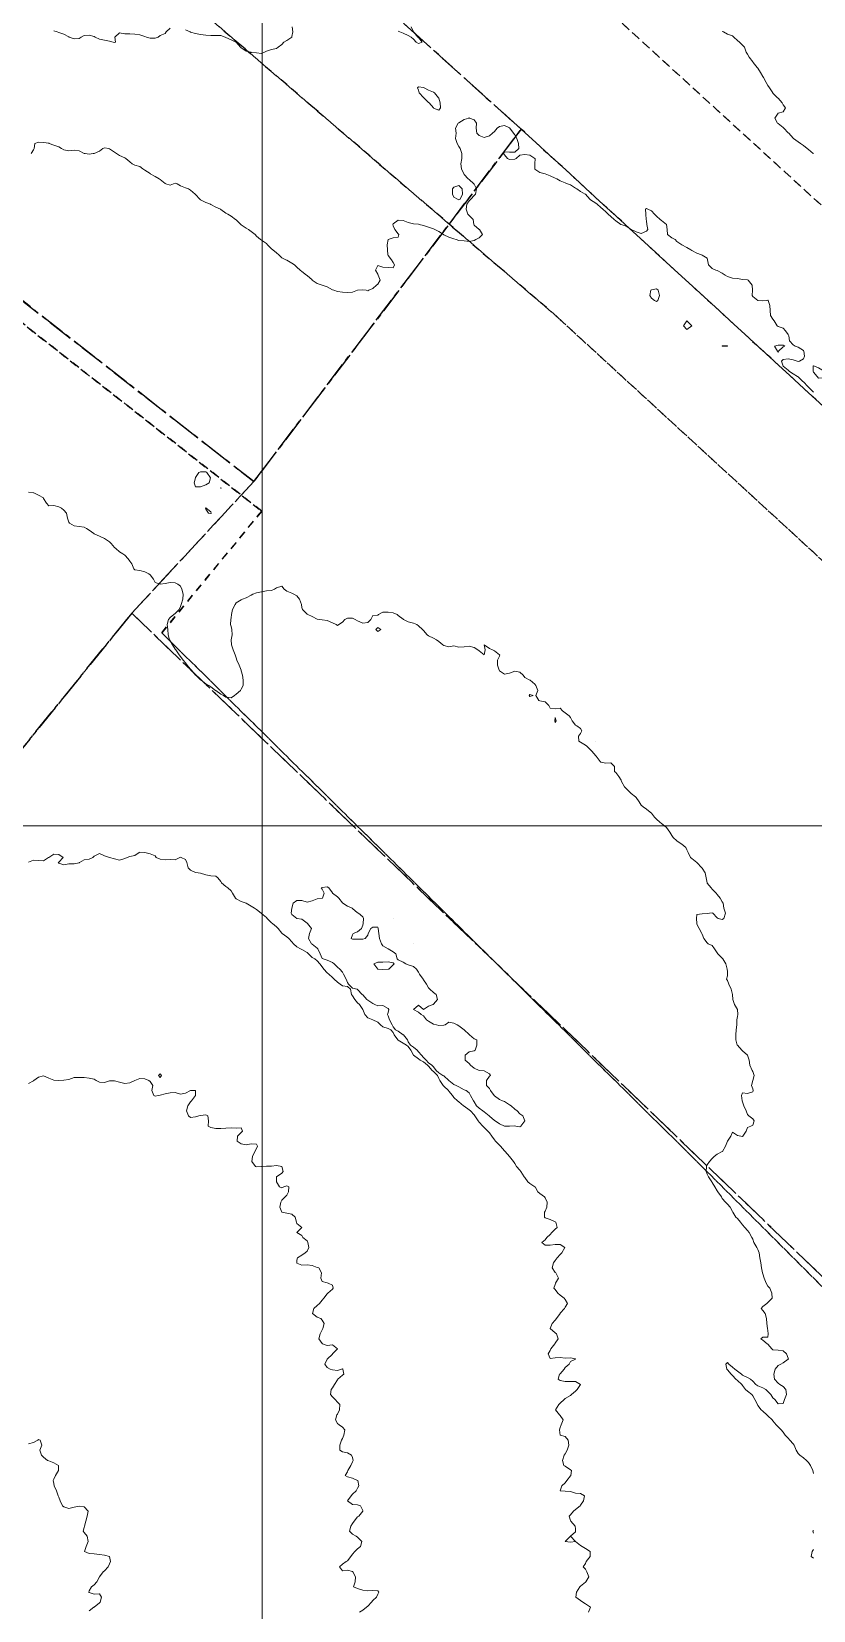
# Model space of a CAD drawing. Header units: centimetres. Extents: x 0 to 642158, y -847 to 649707.
# Drawn here: x 616344.1 to 616421.2, y 620509.9 to 620665.8 of the extents above; entities that cross this region are included whole.
import ezdxf

# ---------------------------------------------------------------- set-up
doc = ezdxf.new("R2010")
doc.units = ezdxf.units.CM
doc.header["$MEASUREMENT"] = 0
doc.linetypes.add('CENTERX2', pattern=[4, 2.5, -0.5, 0.5, -0.5])
doc.linetypes.add('JIS_02_0.7', pattern=[1.35, 0.75, -0.6])
for name, color, linetype, lineweight in [('MEV_grille', 254, 'Continuous', 9), ('WAL_parcellaire agricole', 7, 'JIS_02_0.7', 25), ('WAL_topographie 0.5', 253, 'Continuous', 20)]:
    doc.layers.add(name, color=color, linetype=linetype, lineweight=lineweight)
doc.layers.add('SPW_parcellaire cadastral', color=7, linetype='CENTERX2', lineweight=25, true_color=0xff0542)

# ---------------------------------------------------------------- blocks, each defined once
blk = doc.blocks.new('*U114')
at = {"layer": 'MEV_grille', "transparency": 33554687}
blk.add_lwpolyline([(-1338.46, 0), (1338.46, 0)], dxfattribs=at)
blk = doc.blocks.new('*U115')
at = {"layer": 'MEV_grille', "color": 0, "linetype": 'ByBlock', "lineweight": -2, "transparency": 16777216}
blk.add_blockref('*U114', (0, -1800), dxfattribs=at)
blk = doc.blocks.new('*U112')
at = {"layer": 'MEV_grille', "transparency": 33554687}
blk.add_lwpolyline([(0, 1825.48), (0, -1825.48)], dxfattribs=at)
blk = doc.blocks.new('*U113')
at = {"layer": 'MEV_grille', "color": 0, "linetype": 'ByBlock', "lineweight": -2, "transparency": 16777216}
blk.add_blockref('*U112', (1000, 0), dxfattribs=at)

msp = doc.modelspace()

# ---------------------------------------------------------------- linework, layer by layer
at = {"layer": 'SPW_parcellaire cadastral'}
for points in [[(616527.43, 620579.93), (616498.85, 620558.5), (616392.4, 620656.16), (616309.37, 620730.79), (616332.93, 620755.94), (616527.43, 620579.93)], [(616365.99, 620621.36), (616286.04, 620683.91), (616309.37, 620730.79), (616392.4, 620656.16), (616365.99, 620621.36)], [(616341.97, 620593.58), (616267, 620643.08), (616264.5, 620644.73), (616266.43, 620648.25), (616286.04, 620683.91), (616365.99, 620621.36), (616353.95, 620608.37), (616341.97, 620593.58)], [(616365.99, 620621.36), (616392.4, 620656.16), (616498.85, 620558.5), (616475.28, 620538.92), (616450.36, 620515.77), (616353.95, 620608.37), (616365.99, 620621.36)], [(616425.74, 620491.64), (616398.85, 620466.93), (616295.42, 620535.92), (616341.97, 620593.58), (616353.95, 620608.37), (616450.36, 620515.77), (616425.74, 620491.64)]]:
    msp.add_lwpolyline(points, dxfattribs=at)
at = {"layer": 'WAL_parcellaire agricole'}
for points in [[(616447.91, 620625), (616341.56, 620722.15), (616328.73, 620722.65), (616325.56, 620730.98), (616333.56, 620742.15), (616352.72, 620762.88), (616363.14, 620776.07), (616371.14, 620786.07), (616379.64, 620793.57), (616390.39, 620799.07), (616401.14, 620806.32), (616407.14, 620810.57), (616412.39, 620816.07), (616429.72, 620831.83)], [(616307.57, 620708.65), (616325.56, 620730.98), (616328.73, 620722.65), (616341.56, 620722.15), (616447.91, 620625), (616503.75, 620575.67), (616500.58, 620559.5), (616492.25, 620549.17), (616395.91, 620637.66), (616356.9, 620671.15), (616329.23, 620692.65), (616307.57, 620708.65)], [(616451.67, 620512.33), (616410.67, 620553.33), (616356.91, 620606.44), (616366.78, 620618.45), (616303.28, 620668.31), (616287.65, 620679.69), (616304.4, 620704.94), (616307.57, 620708.65), (616329.23, 620692.65), (616356.9, 620671.15), (616395.91, 620637.66), (616492.25, 620549.17)], [(616141.27, 620365.8), (616180.6, 620411.8), (616201.93, 620443.55), (616224.18, 620472.81), (616228.43, 620487.81), (616231.92, 620510.31), (616242.08, 620565.97), (616248.66, 620583.81), (616259.29, 620600.93), (616303.28, 620668.31), (616366.78, 620618.45), (616356.91, 620606.44), (616410.67, 620553.33), (616451.67, 620512.33)]]:
    msp.add_lwpolyline(points, dxfattribs=at)
at = {"layer": 'WAL_topographie 0.5'}
for points in [[(616346.25, 620665.87), (616346.59, 620665.75), (616346.75, 620665.69), (616347.25, 620665.52), (616347.75, 620665.26), (616347.78, 620665.25), (616348.25, 620665.08), (616348.75, 620665.12), (616348.97, 620665.25), (616349.25, 620665.4), (616349.75, 620665.42), (616350.25, 620665.29), (616350.34, 620665.25), (616350.75, 620665.05), (616351.25, 620664.94), (616351.75, 620664.83), (616352.11, 620664.75), (616352.25, 620664.71), (616352.35, 620664.75), (616352.29, 620665.25), (616352.75, 620665.65), (616353.25, 620665.58), (616353.75, 620665.56), (616354.25, 620665.54), (616354.75, 620665.46), (616355.25, 620665.3), (616355.4, 620665.25), (616355.75, 620665.13), (616356.25, 620665.13), (616356.56, 620665.25), (616356.75, 620665.41), (616357.25, 620665.61), (616357.35, 620665.75), (616357.75, 620666.11)], [(616359.25, 620665.96), (616359.72, 620665.75), (616359.75, 620665.74), (616360.25, 620665.61), (616360.75, 620665.51), (616361.25, 620665.44), (616361.75, 620665.39), (616362.25, 620665.41), (616362.75, 620665.39), (616363.16, 620665.25), (616363.25, 620665.21), (616363.75, 620664.97), (616364.23, 620664.75), (616364.25, 620664.74), (616364.68, 620664.25), (616364.75, 620664.18), (616365.25, 620663.86), (616365.71, 620663.75), (616365.75, 620663.74), (616366.25, 620663.68), (616366.75, 620663.64), (616367.06, 620663.75), (616367.25, 620663.84), (616367.75, 620664.02), (616368.25, 620664.13), (616368.4, 620664.25), (616368.75, 620664.5), (616368.96, 620664.75), (616369.25, 620664.91), (616369.74, 620665.25), (616369.75, 620665.29), (616369.86, 620665.75), (616369.77, 620666.25)], [(616380.25, 620665.83), (616380.41, 620665.75), (616380.75, 620665.62), (616381.25, 620665.39), (616381.53, 620665.25), (616381.75, 620665.05), (616382.02, 620664.75), (616382.25, 620664.61), (616382.62, 620664.75), (616382.25, 620665.2), (616382.18, 620665.25), (616381.76, 620665.75), (616381.75, 620665.77), (616381.54, 620666.25)], [(616412.25, 620665.8), (616412.36, 620665.75), (616412.75, 620665.53), (616413.25, 620665.36), (616413.4, 620665.25), (616413.75, 620664.92), (616413.96, 620664.75), (616414.25, 620664.44), (616414.43, 620664.25), (616414.61, 620663.75), (616414.75, 620663.55), (616414.89, 620663.25), (616415.25, 620662.81), (616415.29, 620662.75), (616415.7, 620662.25), (616415.75, 620662.17), (616416.02, 620661.75), (616416.25, 620661.37), (616416.3, 620661.25), (616416.58, 620660.75), (616416.75, 620660.45), (616416.91, 620660.25), (616417.23, 620659.75), (616417.25, 620659.72), (616417.69, 620659.25), (616417.75, 620659.2), (616418.16, 620658.75), (616418.25, 620658.57), (616418.5, 620658.25), (616418.25, 620657.86), (616417.75, 620657.75), (616417.75, 620657.75), (616417.42, 620657.25), (616417.7, 620656.75), (616417.75, 620656.7), (616418.25, 620656.33), (616418.33, 620656.25), (616418.75, 620655.81), (616418.8, 620655.75), (616419.25, 620655.28), (616419.29, 620655.25), (616419.75, 620654.89), (616419.96, 620654.75), (616420.25, 620654.55), (616420.62, 620654.25), (616420.75, 620654.16), (616421.23, 620653.75), (616421.25, 620653.74)], [(616384.44, 620658.25), (616384.25, 620658.03), (616383.75, 620658.24), (616383.74, 620658.25), (616383.3, 620658.75), (616383.25, 620658.8), (616382.78, 620659.25), (616382.75, 620659.28), (616382.31, 620659.75), (616382.25, 620659.99), (616382.17, 620660.25), (616382.25, 620660.33), (616382.75, 620660.28), (616382.8, 620660.25), (616383.25, 620659.99), (616383.75, 620659.8), (616383.82, 620659.75), (616384.24, 620659.25), (616384.25, 620659.22), (616384.41, 620658.75), (616384.44, 620658.25)], [(616344.02, 620653.75), (616344.25, 620654.12), (616344.31, 620654.25), (616344.39, 620654.75), (616344.75, 620654.86), (616345.25, 620654.83), (616345.75, 620654.76), (616345.8, 620654.75), (616346.25, 620654.58), (616346.75, 620654.4), (616347.02, 620654.25), (616347.25, 620654.13), (616347.75, 620654.01), (616348.25, 620654.09), (616348.75, 620654.01), (616349.25, 620653.77), (616349.35, 620653.75), (616349.75, 620653.68), (616350.15, 620653.75), (616350.25, 620653.77), (616350.75, 620654), (616351.09, 620654.25), (616351.25, 620654.32), (616351.67, 620654.25), (616351.75, 620654.23), (616352.25, 620653.87), (616352.43, 620653.75), (616352.75, 620653.54), (616353.25, 620653.31), (616353.37, 620653.25), (616353.75, 620652.93), (616353.99, 620652.75), (616354.25, 620652.59), (616354.75, 620652.46), (616355.05, 620652.25), (616355.25, 620652.12), (616355.75, 620651.77), (616355.78, 620651.75), (616356.25, 620651.48), (616356.67, 620651.25), (616356.75, 620651.19), (616357.25, 620650.78), (616357.31, 620650.75), (616357.75, 620650.62), (616358.07, 620650.75), (616358.25, 620650.84), (616358.43, 620650.75), (616358.75, 620650.56), (616359.25, 620650.36), (616359.54, 620650.25), (616359.75, 620650.12), (616360.22, 620649.75), (616360.25, 620649.72), (616360.66, 620649.25), (616360.75, 620649.17), (616361.25, 620648.91), (616361.71, 620648.75), (616361.75, 620648.73), (616362.25, 620648.47), (616362.7, 620648.25), (616362.75, 620648.22), (616363.25, 620647.86), (616363.43, 620647.75), (616363.75, 620647.57), (616364.2, 620647.25), (616364.25, 620647.2), (616364.71, 620646.75), (616364.75, 620646.72), (616365.25, 620646.39), (616365.48, 620646.25), (616365.75, 620646.07), (616366.13, 620645.75), (616366.25, 620645.6), (616366.65, 620645.25), (616366.75, 620645.2), (616367.25, 620644.88), (616367.35, 620644.75), (616367.75, 620644.34), (616367.86, 620644.25), (616368.25, 620643.94), (616368.46, 620643.75), (616368.75, 620643.47), (616369.17, 620643.25), (616369.25, 620643.21), (616369.75, 620642.94), (616370, 620642.75), (616370.25, 620642.54), (616370.58, 620642.25), (616370.75, 620642.11), (616371.21, 620641.75), (616371.25, 620641.72), (616371.75, 620641.27), (616371.77, 620641.25), (616372.25, 620640.92), (616372.75, 620640.75), (616372.75, 620640.75), (616373.25, 620640.58), (616373.75, 620640.31), (616373.89, 620640.25), (616374.25, 620640.14), (616374.75, 620640.07), (616375.25, 620640.02), (616375.75, 620640.05), (616376.25, 620640.25), (616376.25, 620640.25), (616376.75, 620640.31), (616377.08, 620640.25), (616377.25, 620640.2), (616377.35, 620640.25), (616377.75, 620640.43), (616378.1, 620640.75), (616378.25, 620640.86), (616378.46, 620641.25), (616378.29, 620641.75), (616378.25, 620641.83), (616378.01, 620642.25), (616378.25, 620642.7), (616378.75, 620642.53), (616379.25, 620642.5), (616379.75, 620642.46), (616379.89, 620642.75), (616379.75, 620643), (616379.6, 620643.25), (616379.25, 620643.7), (616379.22, 620643.75), (616379.18, 620644.25), (616379.17, 620644.75), (616379.25, 620645.25), (616379.25, 620645.25), (616379.75, 620645.44), (616380.25, 620645.5), (616380.3, 620645.75), (616380.25, 620645.82), (616379.92, 620646.25), (616379.75, 620646.62), (616379.72, 620646.75), (616379.75, 620646.81), (616380.25, 620647.17), (616380.75, 620647.15), (616381.25, 620646.95), (616381.75, 620646.8), (616382.25, 620646.77), (616382.32, 620646.75), (616382.75, 620646.66), (616383.25, 620646.49), (616383.75, 620646.31), (616383.88, 620646.25), (616384.25, 620646.04), (616384.73, 620645.75), (616384.75, 620645.74), (616385.25, 620645.48), (616385.75, 620645.32), (616385.98, 620645.25), (616386.25, 620645.18), (616386.75, 620645.13), (616387.25, 620645.06), (616387.75, 620645.15), (616387.92, 620645.25), (616388.25, 620645.43), (616388.56, 620645.75), (616388.27, 620646.25), (616388.25, 620646.26), (616387.75, 620646.68), (616387.71, 620646.75), (616387.66, 620647.25), (616387.25, 620647.63), (616387.13, 620647.75), (616386.96, 620648.25), (616387.02, 620648.75), (616387.25, 620649.07), (616387.43, 620649.25), (616387.75, 620649.6), (616387.87, 620649.75), (616387.97, 620650.25), (616387.75, 620650.73), (616387.72, 620650.75), (616387.25, 620651.18), (616387.16, 620651.25), (616386.75, 620651.69), (616386.73, 620651.75), (616386.5, 620652.25), (616386.42, 620652.75), (616386.53, 620653.25), (616386.54, 620653.75), (616386.38, 620654.25), (616386.25, 620654.45), (616386.08, 620654.75), (616385.92, 620655.25), (616385.98, 620655.75), (616385.92, 620656.25), (616386.18, 620656.75), (616386.25, 620656.77), (616386.75, 620657.11), (616387.21, 620657.25), (616387.25, 620657.26), (616387.28, 620657.25), (616387.75, 620657.07), (616387.97, 620656.75), (616387.96, 620656.25), (616388.01, 620655.75), (616388.25, 620655.53), (616388.75, 620655.33), (616389.25, 620655.49), (616389.55, 620655.75), (616389.75, 620655.93), (616390.01, 620656.25), (616390.25, 620656.41), (616390.75, 620656.52), (616391.25, 620656.28), (616391.28, 620656.25), (616391.65, 620655.75), (616391.75, 620655.6), (616391.95, 620655.25), (616392.13, 620654.75), (616392.15, 620654.25), (616391.75, 620653.89), (616391.25, 620653.89), (616390.75, 620653.93), (616390.64, 620653.75), (616390.75, 620653.62), (616391.04, 620653.25), (616391.25, 620653.15), (616391.75, 620653.18), (616391.89, 620653.25), (616392.25, 620653.58), (616392.75, 620653.67), (616393.25, 620653.6), (616393.75, 620653.26), (616393.76, 620653.25), (616393.75, 620652.75), (616393.75, 620652.75), (616393.73, 620652.25), (616393.75, 620652.22), (616394.25, 620651.88), (616394.75, 620651.75), (616394.75, 620651.75), (616395.25, 620651.55), (616395.75, 620651.32), (616395.9, 620651.25), (616396.25, 620651.05), (616396.75, 620650.86), (616396.98, 620650.75), (616397.25, 620650.65), (616397.75, 620650.34), (616397.9, 620650.25), (616398.25, 620650), (616398.72, 620649.75), (616398.75, 620649.73), (616399.17, 620649.25), (616399.25, 620649.19), (616399.75, 620648.84), (616399.88, 620648.75), (616400.25, 620648.43), (616400.45, 620648.25), (616400.75, 620647.98), (616400.98, 620647.75), (616401.25, 620647.54), (616401.58, 620647.25), (616401.75, 620647.11), (616402.23, 620646.75), (616402.25, 620646.74), (616402.75, 620646.57), (616403.25, 620646.25), (616403.25, 620646.25), (616403.75, 620646.01), (616404.25, 620645.87), (616404.75, 620646.08), (616404.89, 620646.25), (616404.81, 620646.75), (616404.75, 620647.12), (616404.73, 620647.25), (616404.69, 620647.75), (616404.66, 620648.25), (616404.75, 620648.31), (616404.9, 620648.25), (616405.25, 620648.11), (616405.56, 620647.75), (616405.75, 620647.56), (616406.11, 620647.25), (616406.25, 620647.15), (616406.75, 620646.75), (616406.75, 620646.75), (616406.81, 620646.25), (616406.85, 620645.75), (616407.25, 620645.44), (616407.58, 620645.25), (616407.75, 620645.07), (616408.25, 620644.75), (616408.25, 620644.75), (616408.75, 620644.48), (616409.14, 620644.25), (616409.25, 620644.19), (616409.75, 620643.92), (616410.21, 620643.75), (616410.25, 620643.73), (616410.75, 620643.42), (616410.8, 620643.25), (616410.88, 620642.75), (616411.25, 620642.39), (616411.61, 620642.25), (616411.75, 620642.21), (616412.25, 620641.95), (616412.52, 620641.75), (616412.75, 620641.6), (616413.25, 620641.44), (616413.75, 620641.43), (616414.25, 620641.31), (616414.75, 620641.28), (616414.79, 620641.25), (616415.21, 620640.75), (616415.24, 620640.25), (616415.18, 620639.75), (616415.25, 620639.63), (616415.75, 620639.25), (616415.75, 620639.25), (616416.25, 620639.22), (616416.62, 620639.25), (616416.75, 620639.27), (616416.77, 620639.25), (616416.93, 620638.75), (616416.96, 620638.25), (616417.02, 620637.75), (616417.25, 620637.4), (616417.36, 620637.25), (616417.67, 620636.75), (616417.75, 620636.68), (616418.25, 620636.51), (616418.5, 620636.25), (616418.75, 620635.88), (616418.83, 620635.75), (616418.88, 620635.25), (616419.25, 620634.88), (616419.43, 620634.75), (616419.75, 620634.65), (616420.25, 620634.31), (616420.29, 620634.25), (616420.37, 620633.75), (616420.25, 620633.47), (616419.86, 620633.25), (616419.75, 620633.22), (616419.64, 620633.25), (616419.25, 620633.38), (616418.75, 620633.5), (616418.25, 620633.43), (616418.09, 620633.25), (616418.25, 620632.75), (616418.25, 620632.75), (616418.75, 620632.37), (616418.88, 620632.25), (616419.25, 620632), (616419.68, 620631.75), (616419.75, 620631.71), (616420.21, 620631.25), (616420.25, 620631.21), (616420.69, 620630.75), (616420.75, 620630.7), (616421.19, 620630.25), (616421.25, 620630.21)], [(616386.36, 620649.25), (616386.25, 620649.19), (616386.1, 620649.25), (616385.75, 620649.44), (616385.6, 620649.75), (616385.6, 620650.25), (616385.75, 620650.42), (616386.25, 620650.6), (616386.58, 620650.25), (616386.6, 620649.75), (616386.36, 620649.25)], [(616405.87, 620639.25), (616405.75, 620639.14), (616405.56, 620639.25), (616405.25, 620639.46), (616405.08, 620639.75), (616405.18, 620640.25), (616405.25, 620640.31), (616405.75, 620640.4), (616405.93, 620640.25), (616406.05, 620639.75), (616405.87, 620639.25)], [(616409.25, 620636.75), (616409.25, 620636.75), (616408.75, 620636.37), (616408.43, 620636.75), (616408.75, 620637.25), (616408.75, 620637.25), (616408.75, 620637.25), (616409.25, 620636.75), (616409.25, 620636.75)], [(616412.77, 620634.75), (616412.75, 620634.73), (616412.25, 620634.73), (616412.22, 620634.75), (616412.25, 620634.76), (616412.75, 620634.77), (616412.77, 620634.75)], [(616417.75, 620634.12), (616417.8, 620634.25), (616418.25, 620634.66), (616418.42, 620634.75), (616418.25, 620634.83), (616417.75, 620634.85), (616417.39, 620634.75), (616417.69, 620634.25), (616417.75, 620634.12)], [(616423.21, 620631.75), (616422.75, 620631.5), (616422.25, 620631.6), (616421.75, 620631.58), (616421.62, 620631.75), (616421.25, 620632.18), (616421.23, 620632.25), (616421.21, 620632.75), (616421.25, 620632.78), (616421.35, 620632.75), (616421.75, 620632.58), (616422.25, 620632.31), (616422.75, 620632.31), (616422.96, 620632.25), (616423.21, 620631.75)], [(616361.25, 620621.05), (616361.6, 620621.25), (616361.72, 620621.75), (616361.36, 620622.25), (616361.25, 620622.32), (616360.75, 620622.34), (616360.58, 620622.25), (616360.25, 620621.78), (616360.24, 620621.75), (616360.11, 620621.25), (616360.25, 620620.85), (616360.75, 620620.86), (616361.25, 620621.05)], [(616343.75, 620620.33), (616344.25, 620620.26), (616344.28, 620620.25), (616344.75, 620620.04), (616345.23, 620619.75), (616345.25, 620619.7), (616345.53, 620619.25), (616345.75, 620618.98), (616346.25, 620619), (616346.75, 620618.89), (616347.01, 620618.75), (616347.25, 620618.56), (616347.51, 620618.25), (616347.62, 620617.75), (616347.75, 620617.36), (616347.8, 620617.25), (616348.25, 620617.01), (616348.75, 620616.92), (616349.25, 620616.87), (616349.49, 620616.75), (616349.75, 620616.56), (616350.2, 620616.25), (616350.25, 620616.22), (616350.75, 620615.98), (616351.25, 620615.76), (616351.26, 620615.75), (616351.75, 620615.41), (616351.9, 620615.25), (616352.25, 620614.87), (616352.37, 620614.75), (616352.75, 620614.43), (616353.06, 620614.25), (616353.25, 620614.12), (616353.59, 620613.75), (616353.75, 620613.5), (616353.94, 620613.25), (616354.16, 620612.75), (616354.25, 620612.65), (616354.75, 620612.58), (616355.25, 620612.45), (616355.65, 620612.25), (616355.75, 620612.16), (616356.11, 620611.75), (616356.25, 620611.39), (616356.75, 620611.25), (616357.25, 620611.32), (616357.75, 620611.39), (616358.25, 620611.38), (616358.49, 620611.25), (616358.75, 620611.03), (616358.9, 620610.75), (616359.02, 620610.25), (616358.99, 620609.75), (616358.84, 620609.25), (616358.75, 620609.03), (616358.63, 620608.75), (616358.25, 620608.36), (616358.11, 620608.25), (616357.75, 620607.95), (616357.56, 620607.75), (616357.45, 620607.25), (616357.5, 620606.75), (616357.55, 620606.25), (616357.69, 620605.75), (616357.75, 620605.64), (616357.97, 620605.25), (616358.25, 620604.82), (616358.29, 620604.75), (616358.62, 620604.25), (616358.75, 620604.11), (616359.01, 620603.75), (616359.25, 620603.46), (616359.42, 620603.25), (616359.75, 620602.84), (616359.83, 620602.75), (616360.25, 620602.26), (616360.26, 620602.25), (616360.75, 620601.79), (616360.8, 620601.75), (616361.25, 620601.4), (616361.55, 620601.25), (616361.75, 620601.12), (616362.23, 620600.75), (616362.25, 620600.73), (616362.75, 620600.38), (616363.02, 620600.25), (616363.25, 620600.1), (616363.75, 620600.03), (616364.09, 620600.25), (616364.25, 620600.37), (616364.68, 620600.75), (616364.75, 620600.86), (616364.96, 620601.25), (616364.96, 620601.75), (616364.89, 620602.25), (616364.75, 620602.69), (616364.74, 620602.75), (616364.54, 620603.25), (616364.33, 620603.75), (616364.25, 620603.96), (616364.15, 620604.25), (616363.96, 620604.75), (616363.79, 620605.25), (616363.75, 620605.75), (616363.75, 620605.75), (616363.75, 620605.75), (616363.87, 620606.25), (616363.84, 620606.75), (616363.75, 620607.06), (616363.7, 620607.25), (616363.73, 620607.75), (616363.75, 620607.92), (616363.79, 620608.25), (616363.91, 620608.75), (616364.15, 620609.25), (616364.25, 620609.4), (616364.75, 620609.69), (616364.88, 620609.75), (616365.25, 620609.89), (616365.75, 620610.16), (616365.9, 620610.25), (616366.25, 620610.38), (616366.75, 620610.48), (616367.25, 620610.58), (616367.75, 620610.62), (616368.03, 620610.75), (616368.25, 620610.87), (616368.75, 620611.03), (616369, 620610.75), (616369.25, 620610.55), (616369.75, 620610.35), (616369.96, 620610.25), (616370.25, 620610.08), (616370.51, 620609.75), (616370.71, 620609.25), (616370.75, 620608.95), (616370.8, 620608.75), (616371.25, 620608.28), (616371.32, 620608.25), (616371.75, 620608.05), (616372.25, 620607.78), (616372.5, 620607.75), (616372.75, 620607.72), (616373.25, 620607.64), (616373.75, 620607.42), (616374.14, 620607.25), (616374.25, 620607.15), (616374.39, 620607.25), (616374.75, 620607.5), (616375, 620607.75), (616375.25, 620607.88), (616375.75, 620607.87), (616376, 620607.75), (616376.25, 620607.63), (616376.75, 620607.38), (616377.25, 620607.45), (616377.55, 620607.75), (616377.75, 620608.15), (616378.25, 620608.19), (616378.31, 620608.25), (616378.75, 620608.47), (616379.25, 620608.48), (616379.75, 620608.42), (616380.15, 620608.25), (616380.25, 620608.14), (616380.75, 620607.77), (616380.78, 620607.75), (616381.25, 620607.53), (616381.75, 620607.39), (616382.09, 620607.25), (616382.25, 620607.14), (616382.65, 620606.75), (616382.75, 620606.66), (616383.11, 620606.25), (616383.25, 620606.15), (616383.75, 620605.91), (616384.02, 620605.75), (616384.25, 620605.58), (616384.67, 620605.25), (616384.75, 620605.19), (616385.25, 620605.04), (616385.75, 620605.17), (616386.25, 620605.02), (616386.75, 620605.04), (616387.25, 620605.12), (616387.75, 620604.98), (616388.11, 620604.75), (616388.25, 620604.67), (616388.75, 620604.25), (616388.83, 620604.75), (616388.75, 620605.25), (616388.75, 620605.25), (616388.75, 620605.25), (616388.75, 620605.25), (616389.25, 620604.9), (616389.56, 620604.75), (616389.75, 620604.66), (616390.25, 620604.27), (616390.27, 620604.25), (616390.25, 620604.12), (616390.06, 620603.75), (616390.04, 620603.25), (616390.22, 620602.75), (616390.25, 620602.69), (616390.75, 620602.35), (616391.25, 620602.44), (616391.75, 620602.65), (616392.25, 620602.54), (616392.58, 620602.25), (616392.75, 620602.03), (616393.25, 620601.78), (616393.28, 620601.75), (616393.75, 620601.37), (616393.84, 620601.25), (616394.03, 620600.75), (616393.83, 620600.25), (616394.15, 620599.75), (616394.25, 620599.72), (616394.75, 620599.63), (616395.13, 620599.25), (616395.25, 620599), (616395.75, 620598.93), (616396.25, 620599), (616396.47, 620598.75), (616396.75, 620598.53), (616397.12, 620598.25), (616397.25, 620598.07), (616397.43, 620597.75), (616397.75, 620597.32), (616397.89, 620597.25), (616398.25, 620597), (616398.39, 620596.75), (616398.25, 620596.5), (616398.06, 620596.25), (616398.1, 620595.75), (616398.25, 620595.64), (616398.75, 620595.34), (616398.87, 620595.25), (616399.25, 620594.89), (616399.38, 620594.75), (616399.75, 620594.29), (616399.81, 620594.25), (616400.19, 620593.75), (616400.25, 620593.68), (616400.75, 620593.58), (616401.25, 620593.61), (616401.61, 620593.25), (616401.61, 620592.75), (616401.75, 620592.65), (616402.04, 620592.25), (616402.25, 620591.9), (616402.31, 620591.75), (616402.58, 620591.25), (616402.75, 620591.08), (616403.1, 620590.75), (616403.25, 620590.59), (616403.68, 620590.25), (616403.75, 620590.17), (616404.04, 620589.75), (616404.25, 620589.44), (616404.44, 620589.25), (616404.75, 620589.02), (616405.13, 620588.75), (616405.25, 620588.64), (616405.56, 620588.25), (616405.75, 620588.04), (616406.08, 620587.75), (616406.25, 620587.62), (616406.72, 620587.25), (616406.75, 620587.21), (616407.06, 620586.75), (616407.25, 620586.44), (616407.41, 620586.25), (616407.75, 620585.89), (616407.99, 620585.75), (616408.25, 620585.58), (616408.64, 620585.25), (616408.75, 620585.02), (616408.89, 620584.75), (616409.12, 620584.25), (616409.25, 620584.17), (616409.75, 620583.75), (616409.75, 620583.75), (616410.23, 620583.25), (616410.25, 620583.21), (616410.57, 620582.75), (616410.64, 620582.25), (616410.74, 620581.75), (616410.75, 620581.73), (616411.14, 620581.25), (616411.25, 620581.14), (616411.63, 620580.75), (616411.75, 620580.62), (616412.05, 620580.25), (616412.25, 620579.88), (616412.32, 620579.75), (616412.4, 620579.25), (616412.58, 620578.75), (616412.4, 620578.25), (616412.25, 620578.15), (616411.85, 620578.25), (616411.75, 620578.31), (616411.31, 620578.75), (616411.25, 620578.79), (616411, 620578.75), (616410.75, 620578.72), (616410.25, 620578.69), (616409.75, 620578.62), (616409.69, 620578.25), (616409.72, 620577.75), (616409.75, 620577.67), (616409.95, 620577.25), (616410.23, 620576.75), (616410.25, 620576.69), (616410.44, 620576.25), (616410.75, 620575.82), (616410.85, 620575.75), (616411.25, 620575.56), (616411.49, 620575.25), (616411.75, 620574.84), (616411.81, 620574.75), (616412.25, 620574.31), (616412.3, 620574.25), (616412.59, 620573.75), (616412.73, 620573.25), (616412.75, 620573), (616412.76, 620572.75), (616412.75, 620572.58), (616412.67, 620572.25), (616412.75, 620572.12), (616412.89, 620571.75), (616413.11, 620571.25), (616413.25, 620570.75), (616413.25, 620570.75), (616413.3, 620570.25), (616413.46, 620569.75), (616413.75, 620569.25), (616413.75, 620569.25), (616413.77, 620568.75), (616413.75, 620568.58), (616413.68, 620568.25), (616413.69, 620567.75), (616413.62, 620567.25), (616413.57, 620566.75), (616413.6, 620566.25), (616413.73, 620565.75), (616413.75, 620565.72), (616414.17, 620565.25), (616414.25, 620565.18), (616414.75, 620564.75), (616414.75, 620564.75), (616414.91, 620564.25), (616414.97, 620563.75), (616415.19, 620563.25), (616415.25, 620563.12), (616415.39, 620562.75), (616415.25, 620562.25), (616415.25, 620562.25), (616415.12, 620561.75), (616415.25, 620561.42), (616415.28, 620561.25), (616415.25, 620561.12), (616414.75, 620560.96), (616414.25, 620561.02), (616414.13, 620560.75), (616414.21, 620560.25), (616414.25, 620560.13), (616414.39, 620559.75), (616414.59, 620559.25), (616414.75, 620558.89), (616414.87, 620558.75), (616415.25, 620558.45), (616415.41, 620558.25), (616415.25, 620557.84), (616415.05, 620557.75), (616414.75, 620557.6), (616414.62, 620557.25), (616414.28, 620556.75), (616414.25, 620556.73), (616414.08, 620556.75), (616413.75, 620556.81), (616413.25, 620557.15), (616413.08, 620556.75), (616412.75, 620556.25), (616412.75, 620556.25), (616412.57, 620555.75), (616412.28, 620555.25), (616412.25, 620555.23), (616411.75, 620554.98), (616411.43, 620554.75), (616411.25, 620554.55), (616410.97, 620554.25), (616410.75, 620553.93), (616410.69, 620553.75), (616410.67, 620553.25), (616410.75, 620553), (616410.87, 620552.75), (616411.21, 620552.25), (616411.25, 620552.19), (616411.52, 620551.75), (616411.75, 620551.35), (616411.82, 620551.25), (616412.16, 620550.75), (616412.25, 620550.61), (616412.56, 620550.25), (616412.75, 620550.05), (616413.01, 620549.75), (616413.25, 620549.3), (616413.28, 620549.25), (616413.6, 620548.75), (616413.75, 620548.61), (616414.05, 620548.25), (616414.25, 620548.01), (616414.47, 620547.75), (616414.75, 620547.44), (616414.9, 620547.25), (616415.17, 620546.75), (616415.25, 620546.57), (616415.36, 620546.25), (616415.66, 620545.75), (616415.75, 620545.55), (616415.89, 620545.25), (616415.96, 620544.75), (616416.06, 620544.25), (616416.11, 620543.75), (616416.21, 620543.25), (616416.25, 620543.17), (616416.38, 620542.75), (616416.58, 620542.25), (616416.75, 620541.93), (616416.93, 620541.75), (616417.13, 620541.25), (616417.16, 620540.75), (616416.75, 620540.34), (616416.64, 620540.25), (616416.25, 620539.93), (616416.1, 620539.75), (616416.25, 620539.53), (616416.48, 620539.25), (616416.62, 620538.75), (616416.66, 620538.25), (616416.72, 620537.75), (616416.75, 620537.58), (616416.79, 620537.25), (616416.75, 620536.92), (616416.25, 620536.92), (616416.04, 620536.75), (616416.25, 620536.6), (616416.69, 620536.25), (616416.75, 620536.21), (616417.14, 620535.75), (616417.25, 620535.65), (616417.75, 620535.63), (616418.25, 620535.57), (616418.6, 620535.25), (616418.75, 620534.83), (616418.77, 620534.75), (616418.75, 620534.73), (616418.25, 620534.39), (616418.02, 620534.25), (616417.75, 620534.12), (616417.46, 620533.75), (616417.32, 620533.25), (616417.39, 620532.75), (616417.75, 620532.38), (616417.93, 620532.25), (616418.25, 620532.04), (616418.53, 620531.75), (616418.57, 620531.25), (616418.4, 620530.75), (616418.25, 620530.35), (616417.75, 620530.33), (616417.42, 620530.75), (616417.25, 620530.92), (616417.05, 620531.25), (616416.75, 620531.56), (616416.54, 620531.75), (616416.25, 620531.9), (616415.75, 620532.09), (616415.57, 620532.25), (616415.25, 620532.57), (616415.04, 620532.75), (616414.75, 620532.94), (616414.25, 620533.16), (616414.15, 620533.25), (616413.75, 620533.55), (616413.47, 620533.75), (616413.25, 620533.94), (616412.89, 620534.25), (616412.75, 620534.4), (616412.61, 620534.25), (616412.69, 620533.75), (616412.75, 620533.68), (616413.13, 620533.25), (616413.25, 620533.12), (616413.6, 620532.75), (616413.75, 620532.63), (616414.16, 620532.25), (616414.25, 620532.14), (616414.55, 620531.75), (616414.75, 620531.58), (616415.15, 620531.25), (616415.25, 620531.13), (616415.46, 620530.75), (616415.71, 620530.25), (616415.75, 620530.18), (616416.07, 620529.75), (616416.25, 620529.59), (616416.65, 620529.25), (616416.75, 620529.16), (616417.16, 620528.75), (616417.25, 620528.65), (616417.58, 620528.25), (616417.75, 620528.06), (616418.05, 620527.75), (616418.25, 620527.53), (616418.47, 620527.25), (616418.75, 620526.94), (616418.92, 620526.75), (616419.25, 620526.37), (616419.33, 620526.25), (616419.54, 620525.75), (616419.75, 620525.42), (616419.89, 620525.25), (616420.25, 620525), (616420.57, 620524.75), (616420.75, 620524.55), (616420.94, 620524.25), (616421.18, 620523.75), (616421.25, 620523.46)], [(616362.75, 620620.71), (616362.77, 620620.75), (616362.75, 620620.76), (616362.72, 620620.75), (616362.75, 620620.71)], [(616361.75, 620618.22), (616361.79, 620618.25), (616361.75, 620618.38), (616361.31, 620618.75), (616361.25, 620618.77), (616361.22, 620618.75), (616361.25, 620618.64), (616361.54, 620618.25), (616361.75, 620618.22)], [(616378.25, 620606.56), (616378.55, 620606.75), (616378.25, 620606.96), (616378.06, 620606.75), (616378.25, 620606.56)], [(616393.25, 620600.14), (616393.58, 620600.25), (616393.25, 620600.36), (616393.19, 620600.25), (616393.25, 620600.14)], [(616395.75, 620597.58), (616395.84, 620597.75), (616395.75, 620598.08), (616395.7, 620597.75), (616395.75, 620597.58)], [(616399.75, 620595.75), (616399.75, 620595.75), (616399.75, 620595.75), (616399.75, 620595.75), (616399.75, 620595.75)], [(616343.75, 620583.8), (616344.25, 620583.99), (616344.75, 620583.95), (616345.25, 620583.94), (616345.72, 620584.25), (616345.75, 620584.27), (616346.25, 620584.6), (616346.75, 620584.56), (616347.19, 620584.25), (616346.75, 620583.81), (616346.69, 620583.75), (616346.75, 620583.69), (616347.25, 620583.54), (616347.75, 620583.62), (616348.25, 620583.64), (616348.75, 620583.74), (616348.78, 620583.75), (616349.25, 620584.03), (616349.75, 620584.09), (616350.12, 620584.25), (616350.25, 620584.38), (616350.75, 620584.66), (616351.25, 620584.42), (616351.75, 620584.25), (616351.75, 620584.25), (616352.25, 620584.14), (616352.75, 620583.99), (616353.25, 620584.16), (616353.5, 620584.25), (616353.75, 620584.35), (616354.25, 620584.46), (616354.69, 620584.75), (616354.75, 620584.77), (616355.25, 620584.75), (616355.25, 620584.75), (616355.75, 620584.62), (616356.25, 620584.42), (616356.36, 620584.25), (616356.75, 620584.09), (616357.25, 620584.03), (616357.75, 620584.05), (616358.25, 620584.04), (616358.69, 620584.25), (616358.75, 620584.28), (616358.82, 620584.25), (616359.25, 620584.05), (616359.4, 620583.75), (616359.53, 620583.25), (616359.75, 620583.01), (616360.25, 620582.79), (616360.5, 620582.75), (616360.75, 620582.71), (616361.25, 620582.55), (616361.75, 620582.44), (616362.25, 620582.41), (616362.46, 620582.25), (616362.75, 620581.88), (616362.82, 620581.75), (616363.25, 620581.4), (616363.44, 620581.25), (616363.75, 620580.97), (616363.88, 620580.75), (616364.18, 620580.25), (616364.25, 620580.19), (616364.75, 620579.9), (616365.23, 620579.75), (616365.25, 620579.74), (616365.75, 620579.45), (616366.06, 620579.25), (616366.25, 620579.12), (616366.73, 620578.75), (616366.75, 620578.74), (616367.25, 620578.33), (616367.33, 620578.25), (616367.75, 620577.81), (616367.83, 620577.75), (616368.25, 620577.4), (616368.39, 620577.25), (616368.75, 620576.79), (616368.79, 620576.75), (616369.25, 620576.42), (616369.46, 620576.25), (616369.75, 620575.95), (616369.92, 620575.75), (616370.25, 620575.45), (616370.6, 620575.25), (616370.75, 620575.18), (616371.25, 620574.89), (616371.4, 620574.75), (616371.75, 620574.4), (616372.01, 620574.25), (616372.25, 620574.06), (616372.53, 620573.75), (616372.75, 620573.48), (616372.9, 620573.25), (616373.25, 620572.89), (616373.39, 620572.75), (616373.75, 620572.41), (616373.93, 620572.25), (616374.25, 620571.94), (616374.51, 620571.75), (616374.75, 620571.59), (616375.25, 620571.54), (616375.53, 620571.25), (616375.65, 620570.75), (616375.75, 620570.6), (616375.98, 620570.25), (616376.25, 620569.92), (616376.43, 620569.75), (616376.75, 620569.25), (616376.75, 620569.24), (616376.97, 620568.75), (616377.25, 620568.42), (616377.75, 620568.25), (616377.75, 620568.25), (616378.25, 620568.01), (616378.5, 620567.75), (616378.75, 620567.54), (616379.25, 620567.37), (616379.51, 620567.25), (616379.75, 620566.99), (616379.86, 620566.75), (616380.22, 620566.25), (616380.25, 620566.22), (616380.75, 620565.94), (616381.08, 620565.75), (616381.25, 620565.59), (616381.51, 620565.25), (616381.75, 620564.75), (616381.75, 620564.75), (616382.25, 620564.4), (616382.42, 620564.25), (616382.75, 620564.1), (616383.13, 620563.75), (616383.25, 620563.65), (616383.62, 620563.25), (616383.75, 620563.12), (616384.12, 620562.75), (616384.25, 620562.45), (616384.35, 620562.25), (616384.7, 620561.75), (616384.75, 620561.7), (616385.21, 620561.25), (616385.25, 620561.2), (616385.6, 620560.75), (616385.75, 620560.58), (616386.1, 620560.25), (616386.25, 620560.14), (616386.71, 620559.75), (616386.75, 620559.72), (616387.25, 620559.36), (616387.4, 620559.25), (616387.75, 620558.86), (616387.82, 620558.75), (616388.15, 620558.25), (616388.25, 620558.13), (616388.61, 620557.75), (616388.75, 620557.6), (616389.11, 620557.25), (616389.25, 620557.08), (616389.48, 620556.75), (616389.75, 620556.4), (616389.87, 620556.25), (616390.25, 620555.86), (616390.36, 620555.75), (616390.75, 620555.31), (616390.8, 620555.25), (616391.24, 620554.75), (616391.25, 620554.74), (616391.64, 620554.25), (616391.75, 620554.05), (616391.94, 620553.75), (616392.25, 620553.39), (616392.37, 620553.25), (616392.7, 620552.75), (616392.75, 620552.67), (616393.06, 620552.25), (616393.25, 620552.07), (616393.75, 620551.76), (616393.76, 620551.75), (616394.05, 620551.25), (616394.25, 620551.1), (616394.69, 620550.75), (616394.75, 620550.68), (616394.95, 620550.25), (616394.91, 620549.75), (616394.75, 620549.34), (616394.68, 620549.25), (616394.68, 620548.75), (616394.75, 620548.7), (616395.25, 620548.51), (616395.75, 620548.3), (616395.81, 620548.25), (616395.93, 620547.75), (616395.75, 620547.58), (616395.42, 620547.25), (616395.25, 620547.06), (616394.92, 620546.75), (616394.75, 620546.52), (616394.43, 620546.25), (616394.75, 620546), (616395.25, 620546), (616395.75, 620546.06), (616396.25, 620546.05), (616396.69, 620545.75), (616396.39, 620545.25), (616396.25, 620545.08), (616395.96, 620544.75), (616395.75, 620544.47), (616395.57, 620544.25), (616395.45, 620543.75), (616395.75, 620543.31), (616395.82, 620543.25), (616396.08, 620542.75), (616395.77, 620542.25), (616395.75, 620542.12), (616395.63, 620541.75), (616395.75, 620541.63), (616396.01, 620541.25), (616396.25, 620541.06), (616396.63, 620540.75), (616396.75, 620540.62), (616396.95, 620540.25), (616396.75, 620539.86), (616396.68, 620539.75), (616396.25, 620539.28), (616396.23, 620539.25), (616395.87, 620538.75), (616395.75, 620538.58), (616395.46, 620538.25), (616395.25, 620537.75), (616395.75, 620537.35), (616395.88, 620537.25), (616396.06, 620536.75), (616395.75, 620536.32), (616395.71, 620536.25), (616395.33, 620535.75), (616395.25, 620535.59), (616395.06, 620535.25), (616395.25, 620534.79), (616395.75, 620534.86), (616396.25, 620534.9), (616396.75, 620534.85), (616397.25, 620534.87), (616397.75, 620534.78), (616397.77, 620534.75), (616397.75, 620534.73), (616397.25, 620534.5), (616397.12, 620534.25), (616396.75, 620533.91), (616396.63, 620533.75), (616396.25, 620533.3), (616396.19, 620533.25), (616396.04, 620532.75), (616396.25, 620532.63), (616396.75, 620532.52), (616397.25, 620532.55), (616397.75, 620532.52), (616398.25, 620532.25), (616398.25, 620532.25), (616398.25, 620532.25), (616397.92, 620531.75), (616397.75, 620531.59), (616397.36, 620531.25), (616397.25, 620531.16), (616396.75, 620530.85), (616396.63, 620530.75), (616396.25, 620530.38), (616396.11, 620530.25), (616395.79, 620529.75), (616396.18, 620529.25), (616396.25, 620529.17), (616396.54, 620528.75), (616396.35, 620528.25), (616396.25, 620527.98), (616396.17, 620527.75), (616396.25, 620527.25), (616396.25, 620527.25), (616396.75, 620527.09), (616397.03, 620526.75), (616397.09, 620526.25), (616396.94, 620525.75), (616396.75, 620525.41), (616396.63, 620525.25), (616396.47, 620524.75), (616396.62, 620524.25), (616396.75, 620524.18), (616397.25, 620523.83), (616397.36, 620523.75), (616397.28, 620523.25), (616397.25, 620523.22), (616396.89, 620522.75), (616396.75, 620522.54), (616396.42, 620522.25), (616396.25, 620521.75), (616396.75, 620521.71), (616397.25, 620521.67), (616397.75, 620521.52), (616398.25, 620521.47), (616398.63, 620521.25), (616398.53, 620520.75), (616398.25, 620520.32), (616398.2, 620520.25), (616397.75, 620519.91), (616397.57, 620519.75), (616397.25, 620519.37), (616397.14, 620519.25), (616397.25, 620518.81), (616397.29, 620518.75), (616397.72, 620518.25), (616397.75, 620518), (616397.77, 620517.75), (616397.75, 620517.68), (616397.25, 620517.25), (616397.75, 620516.75), (616397.75, 620516.75), (616398.25, 620516.36), (616398.41, 620516.25), (616398.75, 620516.06), (616399.21, 620515.75), (616399.21, 620515.25), (616398.81, 620514.75), (616398.75, 620514.56), (616398.5, 620514.25), (616398.75, 620514), (616398.86, 620513.75), (616399.06, 620513.25), (616398.78, 620512.75), (616398.75, 620512.71), (616398.25, 620512.32), (616398.18, 620512.25), (616397.85, 620511.75), (616397.78, 620511.25), (616398.25, 620510.91), (616398.48, 620510.75), (616398.75, 620510.59), (616399.25, 620510.25), (616399.25, 620510.25), (616399.25, 620510.25), (616399.03, 620509.75)], [(616392.35, 620557.75), (616392.25, 620557.67), (616391.88, 620557.75), (616391.75, 620557.78), (616391.25, 620557.75), (616391.25, 620557.75), (616390.75, 620557.75), (616390.75, 620557.75), (616390.25, 620557.97), (616389.82, 620558.25), (616389.75, 620558.3), (616389.25, 620558.72), (616389.22, 620558.75), (616388.75, 620559.15), (616388.61, 620559.25), (616388.25, 620559.5), (616387.98, 620559.75), (616387.75, 620560.13), (616387.68, 620560.25), (616387.4, 620560.75), (616387.25, 620561.04), (616386.95, 620561.25), (616386.75, 620561.32), (616386.25, 620561.63), (616385.96, 620561.75), (616385.75, 620561.85), (616385.26, 620562.25), (616385.25, 620562.26), (616384.75, 620562.72), (616384.67, 620562.75), (616384.25, 620563.01), (616384, 620563.25), (616383.75, 620563.6), (616383.56, 620563.75), (616383.25, 620563.98), (616383.01, 620564.25), (616382.75, 620564.52), (616382.55, 620564.75), (616382.25, 620565.09), (616382.11, 620565.25), (616381.75, 620565.55), (616381.47, 620565.75), (616381.25, 620566.06), (616381.17, 620566.25), (616380.77, 620566.75), (616380.75, 620566.77), (616380.25, 620567.12), (616379.99, 620567.25), (616379.75, 620567.53), (616379.65, 620567.75), (616379.4, 620568.25), (616379.25, 620568.64), (616379.2, 620568.75), (616379.25, 620568.97), (616379.32, 620569.25), (616379.25, 620569.36), (616378.75, 620569.64), (616378.25, 620569.61), (616377.96, 620569.75), (616377.75, 620569.84), (616377.25, 620570.17), (616377.16, 620570.25), (616376.75, 620570.71), (616376.71, 620570.75), (616376.25, 620571.24), (616376.2, 620571.25), (616375.75, 620571.35), (616375.34, 620571.75), (616375.25, 620571.92), (616375.12, 620572.25), (616374.86, 620572.75), (616374.75, 620572.95), (616374.48, 620573.25), (616374.25, 620573.43), (616373.93, 620573.75), (616373.75, 620573.91), (616373.25, 620574.12), (616372.83, 620574.25), (616372.75, 620574.3), (616372.55, 620574.75), (616372.31, 620575.25), (616372.25, 620575.3), (616371.75, 620575.69), (616371.7, 620575.75), (616371.39, 620576.25), (616371.5, 620576.75), (616371.69, 620577.25), (616371.3, 620577.75), (616371.25, 620577.79), (616370.75, 620578.16), (616370.25, 620578.25), (616370.25, 620578.25), (616369.75, 620578.62), (616369.7, 620578.75), (616369.75, 620579.25), (616369.75, 620579.25), (616369.89, 620579.75), (616370.25, 620580.03), (616370.75, 620580.01), (616371.25, 620579.86), (616371.75, 620579.97), (616372.25, 620580.17), (616372.75, 620580.23), (616372.79, 620580.25), (616372.93, 620580.75), (616372.75, 620581.12), (616372.64, 620581.25), (616372.75, 620581.3), (616373.25, 620581.37), (616373.4, 620581.25), (616373.75, 620580.78), (616373.78, 620580.75), (616374.25, 620580.37), (616374.38, 620580.25), (616374.75, 620579.78), (616374.78, 620579.75), (616375.25, 620579.47), (616375.71, 620579.25), (616375.75, 620579.22), (616376.25, 620578.81), (616376.34, 620578.75), (616376.75, 620578.4), (616376.82, 620578.25), (616376.79, 620577.75), (616376.75, 620577.58), (616376.62, 620577.25), (616376.25, 620576.93), (616375.81, 620576.75), (616375.75, 620576.62), (616375.62, 620576.25), (616375.75, 620576.2), (616376.25, 620576.19), (616376.75, 620576.2), (616377, 620576.25), (616377.25, 620576.58), (616377.29, 620576.75), (616377.56, 620577.25), (616377.75, 620577.37), (616378.25, 620577.38), (616378.29, 620577.25), (616378.34, 620576.75), (616378.39, 620576.25), (616378.59, 620575.75), (616378.75, 620575.54), (616379.25, 620575.25), (616379.25, 620575.25), (616379.75, 620574.96), (616380.02, 620574.75), (616380.15, 620574.25), (616380.25, 620574.16), (616380.75, 620573.94), (616381, 620573.75), (616381.25, 620573.65), (616381.75, 620573.49), (616382.07, 620573.25), (616382.25, 620572.95), (616382.34, 620572.75), (616382.71, 620572.25), (616382.75, 620572.19), (616383.04, 620571.75), (616383.25, 620571.41), (616383.38, 620571.25), (616383.75, 620570.93), (616383.99, 620570.75), (616384.12, 620570.25), (616383.75, 620569.78), (616383.71, 620569.75), (616383.25, 620569.57), (616382.75, 620569.25), (616382.75, 620569.25), (616382.75, 620569.25), (616382.25, 620569.69), (616381.75, 620569.25), (616382.25, 620568.98), (616382.52, 620568.75), (616382.75, 620568.64), (616383.03, 620568.25), (616383.25, 620568.1), (616383.75, 620567.82), (616384.02, 620567.75), (616384.25, 620567.68), (616384.75, 620567.71), (616384.89, 620567.75), (616385.25, 620568), (616385.75, 620567.89), (616386.06, 620567.75), (616386.25, 620567.65), (616386.75, 620567.25), (616386.75, 620567.25), (616387.25, 620566.79), (616387.3, 620566.75), (616387.75, 620566.36), (616388, 620566.25), (616388.01, 620565.75), (616387.85, 620565.25), (616387.75, 620565.19), (616387.25, 620565.07), (616386.87, 620564.75), (616386.85, 620564.25), (616387.25, 620563.92), (616387.39, 620563.75), (616387.75, 620563.45), (616388.25, 620563.25), (616388.25, 620563.25), (616388.75, 620563.21), (616389.25, 620562.89), (616389.35, 620562.75), (616389.25, 620562.67), (616388.97, 620562.25), (616388.97, 620561.75), (616389.25, 620561.45), (616389.36, 620561.25), (616389.74, 620560.75), (616389.75, 620560.74), (616390.25, 620560.38), (616390.55, 620560.25), (616390.75, 620560.16), (616391.25, 620559.86), (616391.39, 620559.75), (616391.75, 620559.42), (616391.99, 620559.25), (616392.25, 620558.94), (616392.57, 620558.75), (616392.75, 620558.25), (616392.75, 620558.25), (616392.75, 620558.25), (616392.35, 620557.75)], [(616379.75, 620578.25), (616379.75, 620578.25), (616379.75, 620578.25), (616379.75, 620578.25), (616379.75, 620578.25)], [(616381.75, 620575.75), (616381.75, 620575.75), (616381.75, 620575.75), (616381.75, 620575.75), (616381.75, 620575.75)], [(616379.25, 620573.23), (616379.34, 620573.25), (616379.75, 620573.66), (616379.84, 620573.75), (616379.75, 620573.85), (616379.25, 620573.95), (616378.75, 620573.92), (616378.25, 620573.94), (616377.86, 620573.75), (616378.25, 620573.25), (616378.25, 620573.25), (616378.75, 620573.21), (616379.25, 620573.23)], [(616343.75, 620561.95), (616344.25, 620562.23), (616344.28, 620562.25), (616344.75, 620562.59), (616345.25, 620562.7), (616345.75, 620562.48), (616346.25, 620562.28), (616346.75, 620562.25), (616347.25, 620562.28), (616347.75, 620562.36), (616348.25, 620562.53), (616348.75, 620562.55), (616349.25, 620562.55), (616349.75, 620562.49), (616350.25, 620562.38), (616350.45, 620562.25), (616350.75, 620562.08), (616351.25, 620562.06), (616351.75, 620562.2), (616352.25, 620562.21), (616352.75, 620562.08), (616353.25, 620561.95), (616353.75, 620562.03), (616354.25, 620562.25), (616354.25, 620562.25), (616354.75, 620562.43), (616355.25, 620562.42), (616355.64, 620562.25), (616355.75, 620562.15), (616356.02, 620561.75), (616355.92, 620561.25), (616356.12, 620560.75), (616356.25, 620560.71), (616356.55, 620560.75), (616356.75, 620560.8), (616357.25, 620560.94), (616357.75, 620561.03), (616358.25, 620561.06), (616358.75, 620560.91), (616359.25, 620560.99), (616359.75, 620561.25), (616359.75, 620561.25), (616360.25, 620561.25), (616360.25, 620561.25), (616360.25, 620560.75), (616360.25, 620560.75), (616359.83, 620560.25), (616359.75, 620560.15), (616359.48, 620559.75), (616359.35, 620559.25), (616359.56, 620558.75), (616359.75, 620558.61), (616360.25, 620558.65), (616360.58, 620558.75), (616360.75, 620558.78), (616361.25, 620558.87), (616361.46, 620558.75), (616361.52, 620558.25), (616361.5, 620557.75), (616361.75, 620557.61), (616362.25, 620557.5), (616362.75, 620557.51), (616363.25, 620557.55), (616363.75, 620557.56), (616364.25, 620557.54), (616364.75, 620557.58), (616364.88, 620557.25), (616364.75, 620557.11), (616364.39, 620556.75), (616364.36, 620556.25), (616364.75, 620555.99), (616365.25, 620555.9), (616365.75, 620555.98), (616366.25, 620555.95), (616366.37, 620555.75), (616366.25, 620555.54), (616366.1, 620555.25), (616365.86, 620554.75), (616365.8, 620554.25), (616366.17, 620553.75), (616366.25, 620553.71), (616366.75, 620553.75), (616366.75, 620553.75), (616367.25, 620553.78), (616367.75, 620553.79), (616368.25, 620553.85), (616368.75, 620553.75), (616368.75, 620553.75), (616368.89, 620553.25), (616368.75, 620553.1), (616368.25, 620552.75), (616368.25, 620552.25), (616368.55, 620551.75), (616368.75, 620551.64), (616368.95, 620551.75), (616369.25, 620551.84), (616369.44, 620551.75), (616369.41, 620551.25), (616369.25, 620550.94), (616369.08, 620550.75), (616368.75, 620550.42), (616368.67, 620550.25), (616368.56, 620549.75), (616368.75, 620549.25), (616368.75, 620549.25), (616369.25, 620549.15), (616369.75, 620549.06), (616370.08, 620548.75), (616370.21, 620548.25), (616370.25, 620548.12), (616370.75, 620547.75), (616370.75, 620547.75), (616370.75, 620547.75), (616370.25, 620547.25), (616370.75, 620546.95), (616370.85, 620546.75), (616371.25, 620546.42), (616371.33, 620546.25), (616371.42, 620545.75), (616371.25, 620545.41), (616371.08, 620545.25), (616370.75, 620544.99), (616370.3, 620544.75), (616370.25, 620544.5), (616370.23, 620544.25), (616370.25, 620544.23), (616370.75, 620544.03), (616371.25, 620544.05), (616371.75, 620543.99), (616372.25, 620543.79), (616372.42, 620543.75), (616372.67, 620543.25), (616372.6, 620542.75), (616372.75, 620542.42), (616373.25, 620542.28), (616373.35, 620542.25), (616373.75, 620542.03), (616373.84, 620541.75), (616373.75, 620541.64), (616373.3, 620541.25), (616373.25, 620541.2), (616372.91, 620540.75), (616372.75, 620540.55), (616372.48, 620540.25), (616372.25, 620540.05), (616371.91, 620539.75), (616371.78, 620539.25), (616372.25, 620538.9), (616372.62, 620538.75), (616372.75, 620538.58), (616372.93, 620538.25), (616372.82, 620537.75), (616372.75, 620537.64), (616372.54, 620537.25), (616372.41, 620536.75), (616372.75, 620536.29), (616372.79, 620536.25), (616373.25, 620536.08), (616373.75, 620536.14), (616374.25, 620535.75), (616374.25, 620535.75), (616374.25, 620535.75), (616373.78, 620535.25), (616373.75, 620535.23), (616373.25, 620534.75), (616373.25, 620534.75), (616373.02, 620534.25), (616373.25, 620533.91), (616373.55, 620533.75), (616373.75, 620533.68), (616374.25, 620533.63), (616374.65, 620533.75), (616374.75, 620533.77), (616374.8, 620533.75), (616374.88, 620533.25), (616374.75, 620533.15), (616374.3, 620532.75), (616374.25, 620532.7), (616373.95, 620532.25), (616373.75, 620531.92), (616373.63, 620531.75), (616373.56, 620531.25), (616373.75, 620531.01), (616374.03, 620530.75), (616374.25, 620530.51), (616374.48, 620530.25), (616374.46, 620529.75), (616374.25, 620529.32), (616374.21, 620529.25), (616374.05, 620528.75), (616374.25, 620528.39), (616374.42, 620528.25), (616374.75, 620528.03), (616374.97, 620527.75), (616374.9, 620527.25), (616374.75, 620526.91), (616374.67, 620526.75), (616374.48, 620526.25), (616374.48, 620525.75), (616374.75, 620525.6), (616375.25, 620525.49), (616375.63, 620525.25), (616375.75, 620525.03), (616375.81, 620524.75), (616375.75, 620524.59), (616375.59, 620524.25), (616375.28, 620523.75), (616375.25, 620523.61), (616375.02, 620523.25), (616375.25, 620523.13), (616375.75, 620522.98), (616376.25, 620522.77), (616376.27, 620522.75), (616376.38, 620522.25), (616376.25, 620521.99), (616376.11, 620521.75), (616375.75, 620521.42), (616375.6, 620521.25), (616375.25, 620520.75), (616375.75, 620520.38), (616376.25, 620520.37), (616376.52, 620520.25), (616376.75, 620519.81), (616376.77, 620519.75), (616376.75, 620519.73), (616376.35, 620519.25), (616376.25, 620519.17), (616375.9, 620518.75), (616375.75, 620518.51), (616375.56, 620518.25), (616375.43, 620517.75), (616375.75, 620517.46), (616376.09, 620517.25), (616376.25, 620517.16), (616376.65, 620516.75), (616376.53, 620516.25), (616376.25, 620516.01), (616375.98, 620515.75), (616375.75, 620515.48), (616375.58, 620515.25), (616375.25, 620514.83), (616375.11, 620514.75), (616374.75, 620514.51), (616374.46, 620514.25), (616374.75, 620513.85), (616375.25, 620513.91), (616375.75, 620513.78), (616375.77, 620513.75), (616376.05, 620513.25), (616375.99, 620512.75), (616375.84, 620512.25), (616376.25, 620512.1), (616376.75, 620511.95), (616377.25, 620511.87), (616377.75, 620511.9), (616378.25, 620511.87), (616378.35, 620511.75), (616378.25, 620511.55), (616378.11, 620511.25), (616377.75, 620510.91), (616377.62, 620510.75), (616377.25, 620510.36), (616377.12, 620510.25), (616376.75, 620509.97), (616376.44, 620509.75)], [(616356.9, 620562.75), (616356.75, 620562.53), (616356.58, 620562.75), (616356.75, 620562.92), (616356.9, 620562.75)], [(616343.75, 620526.39), (616344.25, 620526.5), (616344.66, 620526.75), (616344.75, 620526.8), (616344.92, 620526.75), (616345.06, 620526.25), (616344.86, 620525.75), (616345.05, 620525.25), (616345.25, 620525.06), (616345.63, 620524.75), (616345.75, 620524.69), (616346.25, 620524.51), (616346.72, 620524.25), (616346.73, 620523.75), (616346.42, 620523.25), (616346.25, 620522.89), (616346.19, 620522.75), (616346.25, 620522.45), (616346.3, 620522.25), (616346.52, 620521.75), (616346.69, 620521.25), (616346.75, 620521.11), (616346.89, 620520.75), (616347.11, 620520.25), (616347.25, 620520.15), (616347.75, 620519.99), (616348.25, 620520.12), (616348.75, 620520.24), (616349.25, 620520.15), (616349.65, 620519.75), (616349.55, 620519.25), (616349.42, 620518.75), (616349.27, 620518.25), (616349.25, 620518.12), (616349.15, 620517.75), (616349.25, 620517.64), (616349.56, 620517.25), (616349.66, 620516.75), (616349.46, 620516.25), (616349.29, 620515.75), (616349.75, 620515.54), (616350.25, 620515.51), (616350.75, 620515.47), (616351.25, 620515.38), (616351.75, 620515.25), (616351.75, 620515.25), (616351.86, 620514.75), (616351.75, 620514.54), (616351.61, 620514.25), (616351.25, 620513.86), (616351.13, 620513.75), (616350.75, 620513.25), (616350.75, 620513.25), (616350.5, 620512.75), (616350.25, 620512.45), (616349.97, 620512.25), (616349.75, 620511.86), (616349.7, 620511.75), (616349.75, 620511.69), (616350.25, 620511.55), (616350.75, 620511.56), (616350.97, 620511.25), (616350.82, 620510.75), (616350.75, 620510.68), (616350.25, 620510.27), (616350.21, 620510.25), (616349.75, 620509.89)], [(616421.25, 620517.82), (616421.17, 620517.75), (616421.25, 620517.55)], [(616397.25, 620516.69), (616397.75, 620516.75), (616397.25, 620517.25), (616396.75, 620516.75), (616397.25, 620516.69)], [(616421.25, 620515.94), (616421.11, 620515.75), (616421.03, 620515.25), (616421.25, 620515.08)]]:
    msp.add_lwpolyline(points, dxfattribs=at)

# ---------------------------------------------------------------- block references
at = {"layer": 'MEV_grille', "transparency": 33554687}
for name, p in [('*U113', (615366.81, 620593.64)), ('*U115', (616669.48, 622387.38))]:
    msp.add_blockref(name, p, dxfattribs=at)

doc.saveas('drawing.dxf')
